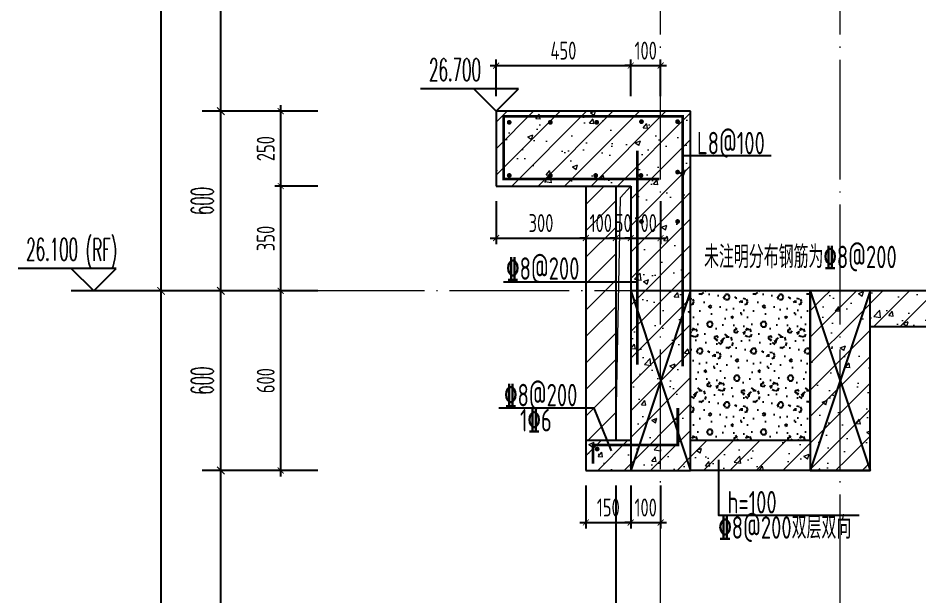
# Model space of a CAD drawing. Extents: x 826826 to 1642106, y -156213 to 399140.
# Drawn here: x 1499238 to 1502250, y 301247 to 303178 of the extents above; entities that cross this region are included whole.
import ezdxf

# ---------------------------------------------------------------- set-up
doc = ezdxf.new("R2010")
doc.units = 0
doc.header["$LTSCALE"] = 1000
doc.linetypes.add('DOTE', pattern=[2.42, 2, -0.2, 0.02, -0.2])
doc.layers.get('0').update_dxf_attribs({"linetype": 'CONTINUOUS'})
doc.layers.get('DEFPOINTS').update_dxf_attribs({"linetype": 'CONTINUOUS'})
for name, color, linetype in [('3-屋面构造层', 157, 'CONTINUOUS'), ('DIM', 2, 'CONTINUOUS'), ('DIM_ELEV', 3, 'CONTINUOUS'), ('PUB_DIM', 3, 'CONTINUOUS'), ('PUB_TEXT', 2, 'CONTINUOUS'), ('REIN', 6, 'CONTINUOUS'), ('S-大样-砼线', 7, 'CONTINUOUS'), ('S-引出线', 40, 'CONTINUOUS'), ('TEXT', 2, 'CONTINUOUS'), ('WALL', 5, 'CONTINUOUS'), ('看线', 251, 'CONTINUOUS')]:
    doc.layers.add(name, color=color, linetype=linetype)
for name, color, linetype, lineweight in [('DOTE', 251, 'DOTE', 9), ('PUB_HATCH', 8, 'CONTINUOUS', 9), ('立面-洞口示意', 152, 'CONTINUOUS', 13)]:
    doc.layers.add(name, color=color, linetype=linetype, lineweight=lineweight)
doc.styles.add('_TCH_DIM', font='SIMPLEX.shx', dxfattribs={"width": 0.7, "bigfont": 'GBCBIG.shx'})
doc.styles.add('_TCH_DIM_T3', font='SIMPLEX.shx', dxfattribs={"width": 0.494118, "bigfont": 'GBCBIG.shx'})
doc.styles.add('TSSD_DIMENSION', font='Tssdeng.shx', dxfattribs={"width": 0.7, "bigfont": 'tssdchn.shx'})
doc.styles.add('TSSD_REIN', font='tssdeng.shx', dxfattribs={"width": 0.7, "height": 300, "bigfont": 'tssdchn.shx'})
doc.dimstyles.new('_TCH_ARCH&&25', dxfattribs={"dimtxt": 74.375, "dimasz": 25, "dimexe": 62.5, "dimexo": 75, "dimgap": 25, "dimtad": 1, "dimdec": 0, "dimzin": 0, "dimdsep": 46, "dimtxsty": '_TCH_DIM_T3', "dimblk": 'ARCHTICK', "dimcen": 0.09, "dimclrt": 7, "dimazin": 0, "dimtfac": 1, "dimtdec": 0, "dimtix": 1, "dimtmove": 2, "dimatfit": 3, "dimldrblk": 'ARCHTICK', "dimfxl": 0, "dimtolj": 1, "dimtzin": 0, "dimarcsym": 0})
doc.dimstyles.new('TSSD_20_20', dxfattribs={"dimtxt": 60, "dimasz": 20, "dimexe": 20, "dimexo": 50, "dimgap": 20, "dimtad": 1, "dimdec": 0, "dimzin": 0, "dimdsep": 46, "dimtxsty": 'TSSD_DIMENSION', "dimblk": 'ARCHTICK', "dimblk1": 'ARCHTICK', "dimblk2": 'ARCHTICK', "dimcen": 0, "dimdle": 20, "dimclrt": 7, "dimadec": 0, "dimazin": 0, "dimtfac": 1, "dimtdec": 0, "dimtix": 1, "dimtmove": 2, "dimatfit": 3, "dimfxl": 0, "dimtolj": 1, "dimtzin": 0, "dimarcsym": 0})
pattern_1 = [(45, (689015.794, 456209.414), (-44.194174, 44.194174), []), (50, (689015.8, 456209.41), (179.315046, -15.688034), [18.75, -206.25]), (355, (689015.8, 456209.41), (-34.687833, 188.048033), [15, -165]), (100.4514, (689030.74, 456208.1), (144.627345, 172.359886), [15.935047, -175.285528]), (46.1842, (689015.8, 456259.41), (266.81026, -41.379754), [28.125, -309.375]), (96.6356, (689038.03, 456255.97), (233.66568, 243.52947), [23.90257, -262.92825]), (351.1842, (689015.8, 456259.41), (233.66549, 243.52965), [22.5, -247.5]), (21, (689040.8, 456246.91), (149.226763, -100.654723), [18.75, -206.25]), (326, (689040.8, 456246.91), (60.828833, 181.28751), [15, -165]), (71.4514, (689053.23, 456238.53), (210.055657, 80.632624), [15.935047, -175.285528]), (37.5, (689015.794, 456209.414), (3.039964, 83.2234635), [0, -163, 0, -167.5, 0, -165.625]), (7.5, (689015.79, 456209.41), (65.767384, 98.602928), [0, -95.5, 0, -159.25, 0, -63.125]), (327.5, (688960.044, 456209.414), (133.455609, -5.638718), [0, -62.5, 0, -195, 0, -258.75]), (317.5, (688935.04, 456209.41), (145.796542, 25.026246), [0, -81.25, 0, -129.5, 0, -183.75])]

# ---------------------------------------------------------------- blocks, each defined once
blk = doc.blocks.new('A$C5C8026AD')
at = {"layer": 'DIM_ELEV'}
for p, q in [((-150, 5875), (-478, 5875)), ((-225, 5800), (-300, 5875)), ((-225, 5800), (-150, 5875)), ((200, 5800), (-300, 5800))]:
    blk.add_line(p, q, dxfattribs=at)
at = {"layer": 'PUB_TEXT', "style": '_TCH_DIM', "width": 0.494118}
for s, p in [('26.100', (-450.5, 5901.3)), ('(RF)', (-251.8, 5900))]:
    blk.add_text(s, height=74.38, dxfattribs=at).set_placement(p)
blk = doc.blocks.new('_ArchTick')
at = {"color": 0, "linetype": 'ByBlock', "const_width": 0.15}
blk.add_lwpolyline([(-0.5, -0.5), (0.5, 0.5)], dxfattribs=at)
blk = doc.blocks.new('*D2070')
at = {"layer": 'DEFPOINTS', "color": 0}
for p in [(1501286.6, 303018.7), (1500836.6, 302866.4), (1501286.6, 302866.4)]:
    blk.add_point(p, dxfattribs=at)
at = {"layer": 'DIM', "color": 0, "lineweight": -2}
for p, q in [((1500816.6, 303018.7), (1501306.6, 303018.7)), ((1500836.6, 302916.4), (1500836.6, 303038.7)), ((1501286.6, 302916.4), (1501286.6, 303038.7))]:
    blk.add_line(p, q, dxfattribs=at)
at = {"layer": 'DIM', "color": 0, "lineweight": -2, "xscale": 20, "yscale": 20, "zscale": 20, "rotation": 180}
blk.add_blockref('_ArchTick', (1500836.6, 303018.7), dxfattribs=at)
at = {"layer": 'DIM', "color": 0, "lineweight": -2, "xscale": 20, "yscale": 20, "zscale": 20}
blk.add_blockref('_ArchTick', (1501286.6, 303018.7), dxfattribs=at)
at = {"layer": 'DIM', "color": 7, "insert": (1501061.6, 303068.7), "char_height": 60, "attachment_point": 5, "style": 'TSSD_DIMENSION'}
blk.add_mtext('\\A1;450', dxfattribs=at)
blk = doc.blocks.new('*D2071')
at = {"layer": 'DEFPOINTS', "color": 0}
for p in [(1501386.6, 303018.7), (1501286.6, 302866.4), (1501386.6, 302866.4)]:
    blk.add_point(p, dxfattribs=at)
at = {"layer": 'DIM', "color": 0, "lineweight": -2}
for p, q in [((1501286.6, 303018.7), (1501266.6, 303018.7)), ((1501286.6, 302916.4), (1501286.6, 303038.7)), ((1501286.6, 303018.7), (1501386.6, 303018.7)), ((1501386.6, 302916.4), (1501386.6, 303038.7)), ((1501386.6, 303018.7), (1501406.6, 303018.7))]:
    blk.add_line(p, q, dxfattribs=at)
at = {"layer": 'DIM', "color": 0, "lineweight": -2, "xscale": 20, "yscale": 20, "zscale": 20}
blk.add_blockref('_ArchTick', (1501286.6, 303018.7), dxfattribs=at)
at = {"layer": 'DIM', "color": 0, "lineweight": -2, "xscale": 20, "yscale": 20, "zscale": 20, "rotation": 180}
blk.add_blockref('_ArchTick', (1501386.6, 303018.7), dxfattribs=at)
at = {"layer": 'DIM', "color": 7, "insert": (1501336.6, 303068.7), "char_height": 60, "attachment_point": 5, "style": 'TSSD_DIMENSION'}
blk.add_mtext('\\A1;100', dxfattribs=at)
blk = doc.blocks.new('*D2077')
at = {"layer": 'DEFPOINTS', "color": 0}
for p in [(1500836.6, 302616.4), (1501136.6, 302616.4), (1501136.6, 302442.7)]:
    blk.add_point(p, dxfattribs=at)
at = {"layer": 'DIM', "color": 0, "lineweight": -2}
for p, q in [((1500836.6, 302566.4), (1500836.6, 302422.7)), ((1501136.6, 302566.4), (1501136.6, 302422.7)), ((1500816.6, 302442.7), (1501156.6, 302442.7))]:
    blk.add_line(p, q, dxfattribs=at)
at = {"layer": 'DIM', "color": 0, "lineweight": -2, "xscale": 20, "yscale": 20, "zscale": 20, "rotation": 180}
blk.add_blockref('_ArchTick', (1500836.6, 302442.7), dxfattribs=at)
at = {"layer": 'DIM', "color": 0, "lineweight": -2, "xscale": 20, "yscale": 20, "zscale": 20}
blk.add_blockref('_ArchTick', (1501136.6, 302442.7), dxfattribs=at)
at = {"layer": 'DIM', "color": 7, "insert": (1500986.6, 302492.7), "char_height": 60, "attachment_point": 5, "style": 'TSSD_DIMENSION'}
blk.add_mtext('\\A1;300', dxfattribs=at)
blk = doc.blocks.new('*D2078')
at = {"layer": 'DEFPOINTS', "color": 0}
for p in [(1501136.6, 302616.4), (1501236.6, 302616.4), (1501236.6, 302442.7)]:
    blk.add_point(p, dxfattribs=at)
at = {"layer": 'DIM', "color": 0, "lineweight": -2}
for p, q in [((1501136.6, 302566.4), (1501136.6, 302422.7)), ((1501236.6, 302566.4), (1501236.6, 302422.7)), ((1501136.6, 302442.7), (1501116.6, 302442.7)), ((1501136.6, 302442.7), (1501236.6, 302442.7)), ((1501236.6, 302442.7), (1501256.6, 302442.7))]:
    blk.add_line(p, q, dxfattribs=at)
at = {"layer": 'DIM', "color": 0, "lineweight": -2, "xscale": 20, "yscale": 20, "zscale": 20}
blk.add_blockref('_ArchTick', (1501136.6, 302442.7), dxfattribs=at)
at = {"layer": 'DIM', "color": 0, "lineweight": -2, "xscale": 20, "yscale": 20, "zscale": 20, "rotation": 180}
blk.add_blockref('_ArchTick', (1501236.6, 302442.7), dxfattribs=at)
at = {"layer": 'DIM', "color": 7, "insert": (1501186.6, 302492.7), "char_height": 60, "attachment_point": 5, "style": 'TSSD_DIMENSION'}
blk.add_mtext('\\A1;100', dxfattribs=at)
blk = doc.blocks.new('*D2079')
at = {"layer": 'DEFPOINTS', "color": 0}
for p in [(1501236.6, 302616.4), (1501286.6, 302616.4), (1501286.6, 302442.7)]:
    blk.add_point(p, dxfattribs=at)
at = {"layer": 'DIM', "color": 0, "lineweight": -2}
for p, q in [((1501236.6, 302566.4), (1501236.6, 302422.7)), ((1501286.6, 302566.4), (1501286.6, 302422.7)), ((1501236.6, 302442.7), (1501216.6, 302442.7)), ((1501236.6, 302442.7), (1501286.6, 302442.7)), ((1501286.6, 302442.7), (1501306.6, 302442.7))]:
    blk.add_line(p, q, dxfattribs=at)
at = {"layer": 'DIM', "color": 0, "lineweight": -2, "xscale": 20, "yscale": 20, "zscale": 20}
blk.add_blockref('_ArchTick', (1501236.6, 302442.7), dxfattribs=at)
at = {"layer": 'DIM', "color": 0, "lineweight": -2, "xscale": 20, "yscale": 20, "zscale": 20, "rotation": 180}
blk.add_blockref('_ArchTick', (1501286.6, 302442.7), dxfattribs=at)
at = {"layer": 'DIM', "color": 7, "insert": (1501261.6, 302492.7), "char_height": 60, "attachment_point": 5, "style": 'TSSD_DIMENSION'}
blk.add_mtext('\\A1;50', dxfattribs=at)
blk = doc.blocks.new('*D2080')
at = {"layer": 'DEFPOINTS', "color": 0}
for p in [(1501286.6, 302616.4), (1501386.6, 302616.4), (1501386.6, 302442.7)]:
    blk.add_point(p, dxfattribs=at)
at = {"layer": 'DIM', "color": 0, "lineweight": -2}
for p, q in [((1501286.6, 302566.4), (1501286.6, 302422.7)), ((1501386.6, 302566.4), (1501386.6, 302422.7)), ((1501286.6, 302442.7), (1501266.6, 302442.7)), ((1501286.6, 302442.7), (1501386.6, 302442.7)), ((1501386.6, 302442.7), (1501406.6, 302442.7))]:
    blk.add_line(p, q, dxfattribs=at)
at = {"layer": 'DIM', "color": 0, "lineweight": -2, "xscale": 20, "yscale": 20, "zscale": 20}
blk.add_blockref('_ArchTick', (1501286.6, 302442.7), dxfattribs=at)
at = {"layer": 'DIM', "color": 0, "lineweight": -2, "xscale": 20, "yscale": 20, "zscale": 20, "rotation": 180}
blk.add_blockref('_ArchTick', (1501386.6, 302442.7), dxfattribs=at)
at = {"layer": 'DIM', "color": 7, "insert": (1501336.6, 302492.7), "char_height": 60, "attachment_point": 5, "style": 'TSSD_DIMENSION'}
blk.add_mtext('\\A1;100', dxfattribs=at)
blk = doc.blocks.new('*D2082')
at = {"layer": 'DEFPOINTS', "color": 0}
for p in [(1501136.6, 301666.4), (1501286.6, 301666.4), (1501286.6, 301492.7)]:
    blk.add_point(p, dxfattribs=at)
at = {"layer": 'DIM', "color": 0, "lineweight": -2}
for p, q in [((1501136.6, 301616.4), (1501136.6, 301472.7)), ((1501286.6, 301616.4), (1501286.6, 301472.7)), ((1501116.6, 301492.7), (1501306.6, 301492.7))]:
    blk.add_line(p, q, dxfattribs=at)
at = {"layer": 'DIM', "color": 0, "lineweight": -2, "xscale": 20, "yscale": 20, "zscale": 20, "rotation": 180}
blk.add_blockref('_ArchTick', (1501136.6, 301492.7), dxfattribs=at)
at = {"layer": 'DIM', "color": 0, "lineweight": -2, "xscale": 20, "yscale": 20, "zscale": 20}
blk.add_blockref('_ArchTick', (1501286.6, 301492.7), dxfattribs=at)
at = {"layer": 'DIM', "color": 7, "insert": (1501211.6, 301542.7), "char_height": 60, "attachment_point": 5, "style": 'TSSD_DIMENSION'}
blk.add_mtext('\\A1;150', dxfattribs=at)
blk = doc.blocks.new('*D2083')
at = {"layer": 'DEFPOINTS', "color": 0}
for p in [(1501286.6, 301666.4), (1501386.6, 301666.4), (1501386.6, 301492.7)]:
    blk.add_point(p, dxfattribs=at)
at = {"layer": 'DIM', "color": 0, "lineweight": -2}
for p, q in [((1501286.6, 301616.4), (1501286.6, 301472.7)), ((1501386.6, 301616.4), (1501386.6, 301472.7)), ((1501286.6, 301492.7), (1501266.6, 301492.7)), ((1501286.6, 301492.7), (1501386.6, 301492.7)), ((1501386.6, 301492.7), (1501406.6, 301492.7))]:
    blk.add_line(p, q, dxfattribs=at)
at = {"layer": 'DIM', "color": 0, "lineweight": -2, "xscale": 20, "yscale": 20, "zscale": 20}
blk.add_blockref('_ArchTick', (1501286.6, 301492.7), dxfattribs=at)
at = {"layer": 'DIM', "color": 0, "lineweight": -2, "xscale": 20, "yscale": 20, "zscale": 20, "rotation": 180}
blk.add_blockref('_ArchTick', (1501386.6, 301492.7), dxfattribs=at)
at = {"layer": 'DIM', "color": 7, "insert": (1501336.6, 301542.7), "char_height": 60, "attachment_point": 5, "style": 'TSSD_DIMENSION'}
blk.add_mtext('\\A1;100', dxfattribs=at)
blk = doc.blocks.new('*D2088')
at = {"layer": 'DEFPOINTS', "color": 0}
for p in [(1500116.5, 302866.4), (1500291.1, 302866.4), (1500291.1, 302616.4)]:
    blk.add_point(p, dxfattribs=at)
at = {"layer": 'DIM', "color": 0, "lineweight": -2}
for p, q in [((1500241.1, 302866.4), (1500096.5, 302866.4)), ((1500116.5, 302596.4), (1500116.5, 302886.4)), ((1500241.1, 302616.4), (1500096.5, 302616.4))]:
    blk.add_line(p, q, dxfattribs=at)
at = {"layer": 'DIM', "color": 0, "lineweight": -2, "xscale": 20, "yscale": 20, "zscale": 20}
for p, rotation in [((1500116.5, 302866.4), 90), ((1500116.5, 302616.4), 270)]:
    blk.add_blockref('_ArchTick', p, dxfattribs=dict(at, rotation=rotation))
at = {"layer": 'DIM', "color": 7, "insert": (1500066.5, 302741.4), "char_height": 60, "attachment_point": 5, "rotation": 90, "style": 'TSSD_DIMENSION'}
blk.add_mtext('\\A1;250', dxfattribs=at)
blk = doc.blocks.new('*D2089')
at = {"layer": 'DEFPOINTS', "color": 0}
for p in [(1500116.5, 302616.4), (1500291.1, 302616.4), (1500291.1, 302266.4)]:
    blk.add_point(p, dxfattribs=at)
at = {"layer": 'DIM', "color": 0, "lineweight": -2}
for p, q in [((1500116.5, 302246.4), (1500116.5, 302636.4)), ((1500241.1, 302616.4), (1500096.5, 302616.4)), ((1500241.1, 302266.4), (1500096.5, 302266.4))]:
    blk.add_line(p, q, dxfattribs=at)
at = {"layer": 'DIM', "color": 0, "lineweight": -2, "xscale": 20, "yscale": 20, "zscale": 20}
for p, rotation in [((1500116.5, 302616.4), 90), ((1500116.5, 302266.4), 270)]:
    blk.add_blockref('_ArchTick', p, dxfattribs=dict(at, rotation=rotation))
at = {"layer": 'DIM', "color": 7, "insert": (1500066.5, 302441.4), "char_height": 60, "attachment_point": 5, "rotation": 90, "style": 'TSSD_DIMENSION'}
blk.add_mtext('\\A1;350', dxfattribs=at)
blk = doc.blocks.new('*D2090')
at = {"layer": 'DEFPOINTS', "color": 0}
for p in [(1500116.5, 302266.4), (1500291.1, 302266.4), (1500291.1, 301666.4)]:
    blk.add_point(p, dxfattribs=at)
at = {"layer": 'DIM', "color": 0, "lineweight": -2}
for p, q in [((1500116.5, 301646.4), (1500116.5, 302286.4)), ((1500241.1, 302266.4), (1500096.5, 302266.4)), ((1500241.1, 301666.4), (1500096.5, 301666.4))]:
    blk.add_line(p, q, dxfattribs=at)
at = {"layer": 'DIM', "color": 0, "lineweight": -2, "xscale": 20, "yscale": 20, "zscale": 20}
for p, rotation in [((1500116.5, 302266.4), 90), ((1500116.5, 301666.4), 270)]:
    blk.add_blockref('_ArchTick', p, dxfattribs=dict(at, rotation=rotation))
at = {"layer": 'DIM', "color": 7, "insert": (1500066.5, 301966.4), "char_height": 60, "attachment_point": 5, "rotation": 90, "style": 'TSSD_DIMENSION'}
blk.add_mtext('\\A1;600', dxfattribs=at)
blk = doc.blocks.new('*D2109')
at = {"layer": 'DEFPOINTS', "color": 0}
for p in [(1499916.5, 301666.4), (1500216.5, 301666.4), (1500216.5, 299966.4)]:
    blk.add_point(p, dxfattribs=at)
at = {"layer": 'PUB_DIM', "color": 0, "lineweight": -2}
for p, q in [((1500141.5, 301666.4), (1499854, 301666.4)), ((1499916.5, 299966.4), (1499916.5, 301666.4)), ((1500141.5, 299966.4), (1499854, 299966.4))]:
    blk.add_line(p, q, dxfattribs=at)
at = {"layer": 'PUB_DIM', "color": 0, "lineweight": -2, "xscale": 25, "yscale": 25, "zscale": 25}
for p, rotation in [((1499916.5, 301666.4), 90), ((1499916.5, 299966.4), 270)]:
    blk.add_blockref('_ArchTick', p, dxfattribs=dict(at, rotation=rotation))
at = {"layer": 'PUB_DIM', "color": 7, "insert": (1499854.3, 300816.4), "char_height": 74.38, "attachment_point": 5, "rotation": 90, "style": '_TCH_DIM_T3'}
blk.add_mtext('\\A1;1700', dxfattribs=at)
blk = doc.blocks.new('*D2110')
at = {"layer": 'DEFPOINTS', "color": 0}
for p in [(1499916.5, 302266.4), (1500216.5, 302266.4), (1500216.5, 301666.4)]:
    blk.add_point(p, dxfattribs=at)
at = {"layer": 'PUB_DIM', "color": 0, "lineweight": -2}
for p, q in [((1500141.5, 302266.4), (1499854, 302266.4)), ((1499916.5, 301666.4), (1499916.5, 302266.4)), ((1500141.5, 301666.4), (1499854, 301666.4))]:
    blk.add_line(p, q, dxfattribs=at)
at = {"layer": 'PUB_DIM', "color": 0, "lineweight": -2, "xscale": 25, "yscale": 25, "zscale": 25}
for p, rotation in [((1499916.5, 302266.4), 90), ((1499916.5, 301666.4), 270)]:
    blk.add_blockref('_ArchTick', p, dxfattribs=dict(at, rotation=rotation))
at = {"layer": 'PUB_DIM', "color": 7, "insert": (1499854.3, 301966.4), "char_height": 74.38, "attachment_point": 5, "rotation": 90, "style": '_TCH_DIM_T3'}
blk.add_mtext('\\A1;600', dxfattribs=at)
blk = doc.blocks.new('*D2111')
at = {"layer": 'DEFPOINTS', "color": 0}
for p in [(1499916.5, 302866.4), (1500216.5, 302866.4), (1500216.5, 302266.4)]:
    blk.add_point(p, dxfattribs=at)
at = {"layer": 'PUB_DIM', "color": 0, "lineweight": -2}
for p, q in [((1500141.5, 302866.4), (1499854, 302866.4)), ((1499916.5, 302266.4), (1499916.5, 302866.4)), ((1500141.5, 302266.4), (1499854, 302266.4))]:
    blk.add_line(p, q, dxfattribs=at)
at = {"layer": 'PUB_DIM', "color": 0, "lineweight": -2, "xscale": 25, "yscale": 25, "zscale": 25}
for p, rotation in [((1499916.5, 302866.4), 90), ((1499916.5, 302266.4), 270)]:
    blk.add_blockref('_ArchTick', p, dxfattribs=dict(at, rotation=rotation))
at = {"layer": 'PUB_DIM', "color": 7, "insert": (1499854.3, 302566.4), "char_height": 74.38, "attachment_point": 5, "rotation": 90, "style": '_TCH_DIM_T3'}
blk.add_mtext('\\A1;600', dxfattribs=at)
blk = doc.blocks.new('*D2112')
at = {"layer": 'DEFPOINTS', "color": 0}
for p in [(1499916.5, 304566.4), (1500216.5, 304566.4), (1500216.5, 302866.4)]:
    blk.add_point(p, dxfattribs=at)
at = {"layer": 'PUB_DIM', "color": 0, "lineweight": -2}
for p, q in [((1500141.5, 304566.4), (1499854, 304566.4)), ((1499916.5, 302866.4), (1499916.5, 304566.4)), ((1500141.5, 302866.4), (1499854, 302866.4))]:
    blk.add_line(p, q, dxfattribs=at)
at = {"layer": 'PUB_DIM', "color": 0, "lineweight": -2, "xscale": 25, "yscale": 25, "zscale": 25}
for p, rotation in [((1499916.5, 304566.4), 90), ((1499916.5, 302866.4), 270)]:
    blk.add_blockref('_ArchTick', p, dxfattribs=dict(at, rotation=rotation))
at = {"layer": 'PUB_DIM', "color": 7, "insert": (1499854.3, 303716.4), "char_height": 74.38, "attachment_point": 5, "rotation": 90, "style": '_TCH_DIM_T3'}
blk.add_mtext('\\A1;1700', dxfattribs=at)
blk = doc.blocks.new('*D2120')
at = {"layer": 'DEFPOINTS', "color": 0}
for p in [(1499716.5, 302266.4), (1500216.5, 302266.4), (1500216.5, 299366.4)]:
    blk.add_point(p, dxfattribs=at)
at = {"layer": 'PUB_DIM', "color": 0, "lineweight": -2}
for p, q in [((1500141.5, 302266.4), (1499654, 302266.4)), ((1499716.5, 299366.4), (1499716.5, 302266.4)), ((1500141.5, 299366.4), (1499654, 299366.4))]:
    blk.add_line(p, q, dxfattribs=at)
at = {"layer": 'PUB_DIM', "color": 0, "lineweight": -2, "xscale": 25, "yscale": 25, "zscale": 25}
for p, rotation in [((1499716.5, 302266.4), 90), ((1499716.5, 299366.4), 270)]:
    blk.add_blockref('_ArchTick', p, dxfattribs=dict(at, rotation=rotation))
at = {"layer": 'PUB_DIM', "color": 7, "insert": (1499654.3, 300816.4), "char_height": 74.38, "attachment_point": 5, "rotation": 90, "style": '_TCH_DIM_T3'}
blk.add_mtext('\\A1;2900', dxfattribs=at)
blk = doc.blocks.new('*D2121')
at = {"layer": 'DEFPOINTS', "color": 0}
for p in [(1499716.5, 305166.4), (1500216.5, 305166.4), (1500216.5, 302266.4)]:
    blk.add_point(p, dxfattribs=at)
at = {"layer": 'PUB_DIM', "color": 0, "lineweight": -2}
for p, q in [((1500141.5, 305166.4), (1499654, 305166.4)), ((1499716.5, 302266.4), (1499716.5, 305166.4)), ((1500141.5, 302266.4), (1499654, 302266.4))]:
    blk.add_line(p, q, dxfattribs=at)
at = {"layer": 'PUB_DIM', "color": 0, "lineweight": -2, "xscale": 25, "yscale": 25, "zscale": 25}
for p, rotation in [((1499716.5, 305166.4), 90), ((1499716.5, 302266.4), 270)]:
    blk.add_blockref('_ArchTick', p, dxfattribs=dict(at, rotation=rotation))
at = {"layer": 'PUB_DIM', "color": 7, "insert": (1499654.3, 303716.4), "char_height": 74.38, "attachment_point": 5, "rotation": 90, "style": '_TCH_DIM_T3'}
blk.add_mtext('\\A1;2900', dxfattribs=at)
blk = doc.blocks.new('A$C0F477415')
at = {"layer": 'REIN', "const_width": 9}
for points in [[(536.2, 974.1), (15.9, 974.1), (15.9, 1182.5), (613.7, 1182.5), (613.7, 347.5)], [(462.6, 353.1), (462.6, 1067.7)], [(313.9, 23.3), (313.9, 85.2), (597.8, 85.2), (597.8, 208.2)]]:
    blk.add_lwpolyline(points, dxfattribs=at)
at = {"layer": 'REIN', "const_width": 8}
for points in [[(30.2, 1162.9, 1), (38.2, 1162.9, 1)], [(167.7, 1162.9, 1), (175.7, 1162.9, 1)], [(322.5, 1162.9, 1), (330.5, 1162.9, 1)], [(472.3, 1165.1, 1), (480.3, 1165.1, 1)], [(593, 1165.1, 1), (601, 1165.1, 1)], [(593, 996.6, 1), (601, 996.6, 1)], [(30.2, 985.4, 1), (38.2, 985.4, 1)], [(167.7, 985.4, 1), (175.7, 985.4, 1)], [(319.2, 985.4, 1), (327.2, 985.4, 1)], [(470.4, 985.4, 1), (478.4, 985.4, 1)], [(472.3, 831.7, 1), (480.3, 831.7, 1)], [(593, 831.7, 1), (601, 831.7, 1)], [(324.2, 71.6, 1), (332.2, 71.6, 1)]]:
    blk.add_lwpolyline(points, format="xyb", close=True, dxfattribs=at)
at = {"layer": 'S-大样-砼线'}
for p, q in [((440.4, 600), (640.4, 0)), ((640.4, 600), (440.4, 0))]:
    blk.add_line(p, q, dxfattribs=at)
blk.add_lwpolyline([(640.4, 600), (440.4, 600), (440.4, 0), (640.4, 0)], close=True, dxfattribs=at)
at = {"layer": 'S-引出线'}
for p, q in [((609.7, 1052), (909.8, 1052)), ((15.5, 630.2), (462.6, 630.2))]:
    blk.add_line(p, q, dxfattribs=at)
blk.add_lwpolyline([(376.5, 66.1), (318.4, 207.7), (0, 207.7)], dxfattribs=at)
at = {"layer": 'TEXT', "style": 'TSSD_REIN', "width": 0.7}
for s, p in [('L8@100', (661.7, 1056.1)), ('未注明分布钢筋为%%1328@200', (685.5, 675.8)), ('%%1328@200', (23.9, 637)), ('%%1328@200', (17, 214.4)), ('1%%1326', (70.1, 130.4))]:
    blk.add_text(s, height=75, rotation=0, dxfattribs=at).set_placement(p)
blk = doc.blocks.new('20210805.14471351')
at = {"layer": 'S-大样-砼线'}
for p, q in [((1040.4, 826.2), (1240.4, 226.1)), ((1240.4, 826.2), (1040.4, 226.1))]:
    blk.add_line(p, q, dxfattribs=at)
blk.add_lwpolyline([(1240.4, 826.2), (1040.4, 826.2), (1040.4, 226.1), (1240.4, 226.1)], close=True, dxfattribs=at)
at = {"layer": 'TEXT'}
blk.add_lwpolyline([(733.6, 261.9), (733.6, 76.4), (1203.5, 76.4)], dxfattribs=at)
blk.add_blockref('A$C0F477415', (0, 226.1), dxfattribs=at)
at = {"layer": 'TEXT', "style": 'TSSD_REIN', "width": 0.7}
for s, p in [('h=100', (763.6, 82.5)), ('%%1328@200双层双向', (733.1, -1.8))]:
    blk.add_text(s, height=75, rotation=0, dxfattribs=at).set_placement(p)
blk = doc.blocks.new('FSDFSFSFSFEFSFESF')
at = {"layer": '看线'}
blk.add_line((1114228.3, 467393.4), (1114228.3, 465805.1), dxfattribs=at)

msp = doc.modelspace()

# ---------------------------------------------------------------- hatches: boundary and pattern name
at = {"layer": '3-屋面构造层'}
h = msp.add_hatch(dxfattribs=at)
h.set_pattern_fill('加气混凝土', color=251, scale=15, style=0)
h.set_pattern_definition([(0, (387061.47, -168831.89), (90, 180), [0, -180]), (0, (386956.17, -168856.19), (90, 180), [0, -180]), (0, (387014.67, -168857.99), (90, 180), [0, -180]), (0, (387078.57, -168804.89), (90, 180), [0, -180]), (0, (387003.87, -168866.99), (90, 180), [0, -180]), (0, (387096.57, -168691.49), (90, 180), [0, -180]), (0, (387041.67, -168705.89), (90, 180), [0, -180]), (0, (387070.47, -168728.39), (90, 180), [0, -180]), (0, (386923.77, -168731.99), (90, 180), [0, -180]), (0, (387011.97, -168740.09), (90, 180), [0, -180]), (0, (386977.77, -168785.99), (90, 180), [0, -180]), (0, (386979.57, -168853.49), (90, 180), [0, -180]), (0, (387047.07, -168860.69), (90, 180), [0, -180]), (0, (387096.57, -168781.49), (90, 180), [0, -180]), (0, (386928.27, -168809.39), (90, 180), [0, -180]), (0, (386943.57, -168778.79), (90, 180), [0, -180]), (0, (387013.77, -168791.39), (90, 180), [0, -180]), (0, (386988.57, -168817.49), (90, 180), [0, -180]), (0, (386974.17, -168758.09), (90, 180), [0, -180]), (0, (386996.67, -168690.59), (90, 180), [0, -180]), (0, (386935.47, -168847.19), (90, 180), [0, -180]), (0, (387034.47, -168727.49), (90, 180), [0, -180]), (0, (386950.77, -168724.79), (90, 180), [0, -180]), (0, (386936.37, -168701.39), (90, 180), [0, -180]), (130.601294, (387085.516, -168747.847), (-449.99999503, 540.00000236), [7.902466, -3311.1333]), (18.4349488, (387072.66, -168744.418), (449.99999834, 179.9999987), [8.131572, -1130.28837]), (90, (387072.66, -168752.13), (90, 180), [7.714285, -352.285695]), (161.565051, (387080.373, -168754.704), (-450.00000227, 179.9999866), [8.131572, -1130.28837]), (53.1301023, (387080.373, -168754.704), (90.0000002, 179.9999999), [8.57143, -891.42855]), (135, (387087.23, -168846.42), (-90.000011, 179.9999878), [7.273098, -501.84378]), (45, (387076.945, -168846.42), (89.9999994, 179.9999993), [7.273098, -501.84378]), (135, (387082.09, -168851.56), (-90.000011, 179.9999878), [7.273098, -501.84378]), (45, (387082.09, -168851.56), (89.9999994, 179.9999993), [7.273098, -501.84378]), (116.565051, (387000.66, -168725.56), (-1.6e-05, 359.99999), [9.583148, -191.66295]), (180, (386996.37, -168716.99), (-90, 180), [10.285715, -169.714275]), (63.434949, (386981.8, -168725.56), (8e-07, 359.999998), [9.583148, -191.66295]), (116.565051, (386986.09, -168734.13), (-1.6e-05, 359.99999), [9.583148, -191.66295]), (0, (386986.09, -168734.13), (90, 180), [10.285715, -169.714275]), (63.434949, (386996.37, -168734.13), (8e-07, 359.999998), [9.583148, -191.66295]), (107.102728, (387068.373, -168786.4184), (-269.999989678, 900.000001452), [11.658404, -4884.87075]), (143.972626, (387064.945, -168775.276), (-1709.99997832, 1259.99999857), [11.658404, -2436.606]), (180, (387055.52, -168768.42), (-90, 180), [11.142857, -168.85713]), (36.0273733, (387034.945, -168775.276), (1709.99998736, 1259.99998642), [11.658404, -2436.606]), (71.565051, (387031.516, -168785.56), (270.0000014, 899.99999845), [10.842095, -1127.57784]), (107.102728, (387034.9446, -168796.704), (-269.999989678, 900.000001452), [11.658404, -4884.87075]), (143.972626, (387044.373, -168803.561), (-1709.99997832, 1259.99999857), [11.658404, -2436.606]), (0, (387044.37, -168803.56), (90, 180), [11.142857, -168.85713]), (36.0273733, (387055.516, -168803.561), (1709.99998736, 1259.99998642), [11.658404, -2436.606]), (71.565051, (387064.945, -168796.704), (270.0000014, 899.99999845), [10.842095, -1127.57784]), (150.255118, (387070.087, -168702.418), (-270.00000064, 179.99999777), [6.910506, -1444.29588]), (90, (387064.09, -168705.85), (90, 180), [6.857143, -353.142825]), (29.7448813, (387064.087, -168705.847), (270.00000016, 179.99999916), [6.910506, -1444.29588]), (116.565051, (387028.09, -168830.13), (-1.6e-05, 359.99999), [9.583148, -191.66295]), (168.690067, (387023.802, -168821.561), (-810.0000006, 179.99999548), [8.741176, -1826.90565]), (41.1859251, (387008.373, -168825.847), (2249.99998637, 1979.999982687), [9.111553, -3817.7406]), (90, (387008.37, -168834.42), (90, 180), [8.57143, -351.42855]), (138.814074, (387015.23, -168840.4184), (-2249.99996001, 1980.00001261), [9.111553, -3817.7406]), (16.6992442, (387015.23, -168840.4184), (2969.999977655, 899.999990573), [8.948835, -3749.56125]), (60.9453959, (387023.802, -168837.847), (89.99999976, 179.99999841), [8.824826, -3697.60185]), (109.983106, (386952.659, -168754.704), (-450.000001695, 1259.999996666), [10.0326, -4203.65925]), (155.556045, (386949.23, -168745.2756), (-1170.00000446, 539.99998878), [10.356896, -4339.53945]), (24.4439547, (386930.373, -168745.2756), (1170.000000584, 539.999997403), [10.356896, -4339.53945]), (70.0168934, (386926.945, -168754.704), (450.000001357, 1259.999996874), [10.0326, -4203.65925]), (109.983106, (386930.373, -168764.133), (-450.000001695, 1259.999996666), [10.0326, -4203.65925]), (160.016893, (386939.802, -168767.561), (-450.00000026, 179.9999918), [10.0326, -2096.81325]), (19.9831065, (386939.802, -168767.561), (449.99999753, 179.99999971), [10.0326, -2096.81325]), (70.0168934, (386949.23, -168764.133), (450.000001357, 1259.999996874), [10.0326, -4203.65925]), (122.005383, (387019.516, -168770.99), (-90.00001208, 179.9999908), [8.08627, -1690.0302]), (18.4349488, (387007.516, -168766.704), (449.99999834, 179.9999987), [8.131572, -1130.28837]), (90, (387007.52, -168774.42), (90, 180), [7.714285, -352.285695]), (161.565051, (387015.23, -168776.99), (-450.00000227, 179.9999866), [8.131572, -1130.28837]), (54.4623222, (387015.23, -168776.99), (629.99999909, 899.99999865), [7.37342, -3089.46345]), (116.565051, (386967.23, -168814.7), (-1.6e-05, 359.99999), [9.583148, -191.66295]), (180, (386962.94, -168806.13), (-90, 180), [9.42857, -170.57142]), (59.0362434, (386948.373, -168814.704), (90.0000003, 179.99999913), [9.995918, -2089.1466]), (120.963756, (386953.516, -168823.276), (-90.0000123, 179.99999173), [9.995918, -2089.1466]), (0, (386953.52, -168823.28), (90, 180), [9.42857, -170.57142]), (63.434949, (386962.94, -168823.28), (8e-07, 359.999998), [9.583148, -191.66295])])
h.paths.add_polyline_path([(1501486.65, 301766.38), (1501886.65, 301766.38), (1501886.65, 302266.38), (1501486.65, 302266.38)])
at = {"layer": 'PUB_HATCH'}
h = msp.add_hatch(dxfattribs=at)
h.set_pattern_fill('钢筋混凝土', color=256, scale=25, style=0)
h.set_pattern_definition(pattern_1)
h.paths.add_polyline_path([(1501486.65, 302866.38), (1500836.65, 302866.38), (1500836.65, 302616.38), (1501286.65, 302616.38), (1501286.65, 301766.38), (1501136.65, 301766.38), (1501136.65, 301666.38), (1501486.65, 301666.38)])
h = msp.add_hatch(dxfattribs=at)
h.set_pattern_fill('普通砖', color=256, scale=25, style=0)
h.set_pattern_definition([(45, (689015.794, 456254.29), (-44.1941915, 44.1941915), [])])
h.paths.add_polyline_path([(1501136.65, 302616.38), (1501136.65, 301766.38), (1501236.65, 301766.38), (1501236.65, 302616.38)])
h = msp.add_hatch(dxfattribs=at)
h.set_pattern_fill('钢筋混凝土', color=256, scale=25, style=0)
h.set_pattern_definition(pattern_1)
h.paths.add_polyline_path([(1501886.65, 301766.38), (1502086.65, 301666.38), (1502086.65, 302146.38), (1501886.65, 302266.38)])
h = msp.add_hatch(dxfattribs=at)
h.set_pattern_fill('钢筋混凝土', color=256, scale=25, style=0)
h.set_pattern_definition(pattern_1)
h.paths.add_polyline_path([(1503985.17, 302266.38), (1501886.65, 302266.38), (1502086.65, 302146.38), (1503985.17, 302146.38)])
h = msp.add_hatch(dxfattribs=at)
h.set_pattern_fill('钢筋混凝土', color=256, scale=25, style=0)
h.set_pattern_definition(pattern_1)
h.paths.add_polyline_path([(1501486.65, 301766.38), (1501486.65, 301666.38), (1502086.65, 301666.38), (1501886.65, 301766.38)])

# ---------------------------------------------------------------- linework, layer by layer
at = {"layer": 'DIM_ELEV'}
for p, q in [((1500911.65, 302941.38), (1500583.65, 302941.38)), ((1500836.65, 302866.38), (1500761.65, 302941.38)), ((1500836.65, 302866.38), (1500911.65, 302941.38))]:
    msp.add_line(p, q, dxfattribs=at)
at = {"layer": 'DOTE', "color": 1, "linetype": 'DOTE', "ltscale": 0.2}
for p, q in [((1501386.65, 286666.38), (1501386.65, 306266.39)), ((1501986.65, 286666.38), (1501986.65, 306266.39)), ((1503985.17, 302266.39), (1500216.45, 302266.39))]:
    msp.add_line(p, q, dxfattribs=at)
at = {"layer": 'WALL'}
for p, q in [((1501486.65, 302866.38), (1500836.65, 302866.38)), ((1500836.65, 302866.38), (1500836.65, 302616.38)), ((1501486.65, 301766.38), (1501486.65, 302866.38)), ((1500836.65, 302616.38), (1501286.65, 302616.38)), ((1501136.65, 302616.38), (1501136.65, 301766.38)), ((1501236.65, 302616.38), (1501236.65, 301766.38)), ((1501286.65, 302616.38), (1501286.65, 301766.38)), ((1501886.65, 302266.38), (1501486.65, 302266.38)), ((1501886.65, 301766.38), (1501886.65, 302266.38)), ((1503985.17, 302266.38), (1501886.65, 302266.38)), ((1502086.65, 301666.38), (1502086.65, 302146.38)), ((1503985.17, 302146.38), (1502086.65, 302146.38)), ((1501286.65, 301766.38), (1501136.65, 301766.38)), ((1501136.65, 301766.38), (1501136.65, 301666.38)), ((1501886.65, 301766.38), (1501486.65, 301766.38)), ((1501136.65, 301666.38), (1501486.65, 301666.38)), ((1502086.65, 301666.38), (1501486.65, 301666.38))]:
    msp.add_line(p, q, dxfattribs=at)
at = {"layer": '立面-洞口示意'}
msp.add_lwpolyline([(1501236.65, 301766.34), (1501252.79, 302578.17), (1501286.65, 302616.38)], dxfattribs=at)

# ---------------------------------------------------------------- block references
for name, p in [('A$C5C8026AD', (1499716.45, 296466.38)), ('FSDFSFSFSFEFSFESF', (387008.37, -165776.99))]:
    msp.add_blockref(name, p)
at = {"layer": 'S-大样-砼线'}
msp.add_blockref('20210805.14471351', (1500846.24, 301440.23), dxfattribs=at)

# ---------------------------------------------------------------- texts
at = {"layer": 'PUB_TEXT', "style": '_TCH_DIM', "width": 0.494118}
msp.add_text('26.700', height=74.375, dxfattribs=at).set_placement((1500612.55, 302967.63))

# ---------------------------------------------------------------- dimensions: what is measured, and where the dimension line sits
at = {"layer": 'DIM'}
for p1, p2, distance, picture, middle in [((1500836.65, 302866.38), (1501286.65, 302866.38), 152.32, '*D2070', (1501061.65, 303068.71)), ((1501286.65, 302866.38), (1501386.65, 302866.38), 152.32, '*D2071', (1501336.65, 303068.71)), ((1500291.06, 302616.38), (1500291.06, 302866.38), 174.61, '*D2088', (1500066.45, 302741.38)), ((1500291.06, 302266.38), (1500291.06, 302616.38), 174.61, '*D2089', (1500066.45, 302441.38)), ((1500836.65, 302616.38), (1501136.65, 302616.38), -173.71, '*D2077', (1500986.65, 302492.67)), ((1501136.65, 302616.38), (1501236.65, 302616.38), -173.71, '*D2078', (1501186.65, 302492.67)), ((1501236.65, 302616.38), (1501286.65, 302616.38), -173.71, '*D2079', (1501261.65, 302492.67)), ((1501286.65, 302616.38), (1501386.65, 302616.38), -173.71, '*D2080', (1501336.65, 302492.67)), ((1500291.06, 301666.38), (1500291.06, 302266.38), 174.61, '*D2090', (1500066.45, 301966.38)), ((1501136.65, 301666.38), (1501286.65, 301666.38), -173.71, '*D2082', (1501211.65, 301542.67)), ((1501286.65, 301666.38), (1501386.65, 301666.38), -173.71, '*D2083', (1501336.65, 301542.67))]:
    dim = msp.add_aligned_dim(p1=p1, p2=p2, distance=distance, dimstyle='TSSD_20_20', dxfattribs=at)
    dim.commit()
    dim.dimension.update_dxf_attribs({"geometry": picture, "text_midpoint": middle})
at = {"layer": 'PUB_DIM'}
for p1, p2, distance, picture, middle in [((1500216.45, 302266.38), (1500216.45, 305166.38), 500, '*D2121', (1499654.26, 303716.38)), ((1500216.45, 302866.38), (1500216.45, 304566.38), 300, '*D2112', (1499854.26, 303716.38)), ((1500216.45, 302266.38), (1500216.45, 302866.38), 300, '*D2111', (1499854.26, 302566.38)), ((1500216.45, 299366.38), (1500216.45, 302266.38), 500, '*D2120', (1499654.26, 300816.38)), ((1500216.45, 301666.37), (1500216.45, 302266.38), 300, '*D2110', (1499854.26, 301966.38)), ((1500216.45, 299966.38), (1500216.45, 301666.37), 300, '*D2109', (1499854.26, 300816.38))]:
    dim = msp.add_aligned_dim(p1=p1, p2=p2, distance=distance, dimstyle='_TCH_ARCH&&25', dxfattribs=at)
    dim.commit()
    dim.dimension.update_dxf_attribs({"geometry": picture, "text_midpoint": middle})

doc.saveas('drawing.dxf')
